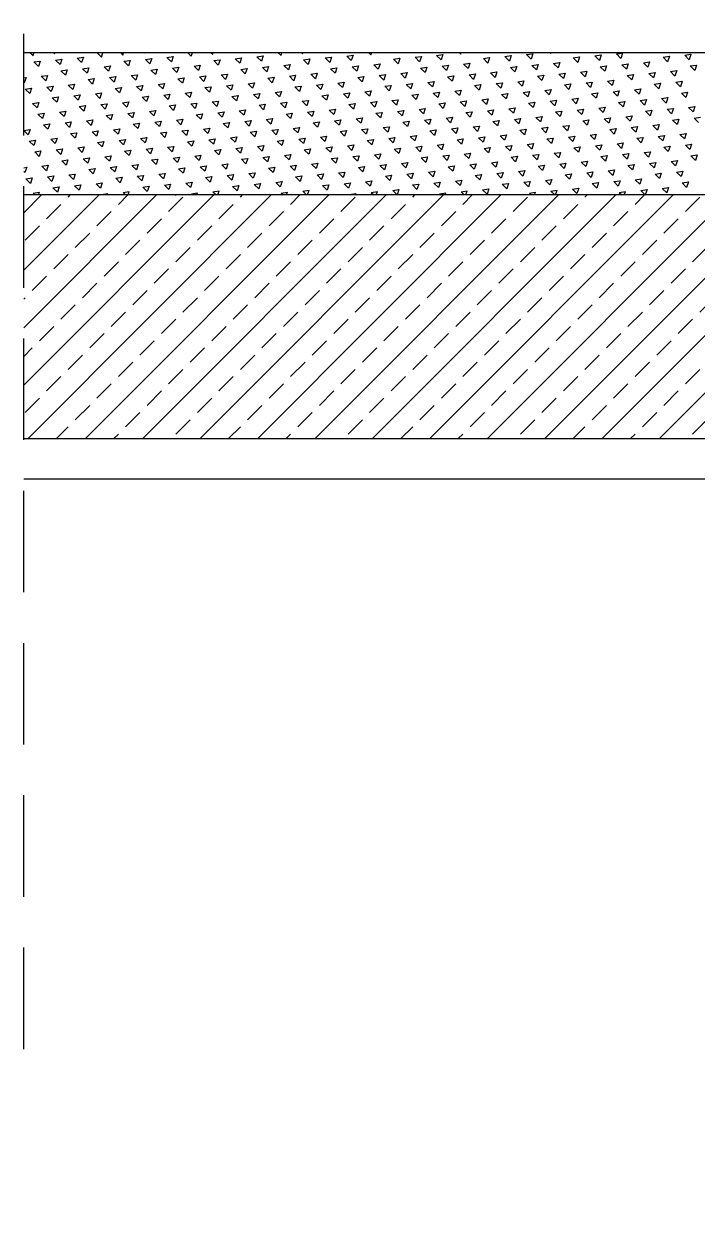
# Model space of a CAD drawing. Header units: metres. Extents: x -220 to 294, y -29 to 18.
# Drawn here: x 259.097 to 260.756, y 9.223 to 12.145 of the extents above; entities that cross this region are included whole.
import ezdxf

# ---------------------------------------------------------------- set-up
doc = ezdxf.new("R2010")
doc.units = ezdxf.units.M
doc.header["$MEASUREMENT"] = 0
doc.linetypes.add('DASHED2', pattern=[0.375, 0.25, -0.125])
doc.layers.add('Standart', color=7, linetype='Continuous')

msp = doc.modelspace()

# ---------------------------------------------------------------- hatches: boundary and pattern name
at = {"layer": 'Standart', "linetype": 'Continuous', "lineweight": -3}
h = msp.add_hatch(dxfattribs=at)
h.set_pattern_fill('ANSI33', color=59, scale=0.4, style=0)
h.set_pattern_definition([(45, (2.96814, -4.59858), (-0.07071068, 0.07071068), []), (45, (3.03885, -4.59858), (-0.07071068, 0.07071068), [0.05, -0.025])])
h.paths.add_polyline_path([(259.0966, 11.7233), (259.0966, 11.1233), (263.5449, 11.1233), (263.5449, 9.2233), (264.7949, 9.2233), (264.7949, 11.7233)])

# ---------------------------------------------------------------- linework, layer by layer
at = {"layer": 'Standart', "color": 38, "linetype": 'DASHED2', "lineweight": -3}
msp.add_lwpolyline([(259.0966, 9.6201), (259.0966, 12.6747)], dxfattribs=at)
at = {"layer": 'Standart', "color": 59, "linetype": 'Continuous', "lineweight": -3}
msp.add_lwpolyline([(263.7949, 12.0733), (259.0966, 12.0733)], dxfattribs=at)
at = {"layer": 'Standart', "color": 101, "linetype": 'Continuous', "lineweight": -3}
for points in [[(259.1124, 12.0733), (259.1196, 12.0663)], [(259.1196, 12.0663), (259.1219, 12.0733)], [(259.1704, 12.0733), (259.1726, 12.0711)], [(259.1726, 12.0711), (259.1734, 12.0733)], [(259.2775, 12.0733), (259.2878, 12.0631)], [(259.2878, 12.0631), (259.2911, 12.0733)], [(259.3355, 12.0733), (259.3409, 12.068)], [(259.3409, 12.068), (259.3426, 12.0733)], [(259.3935, 12.0733), (259.394, 12.0728)], [(259.394, 12.0728), (259.3942, 12.0733)], [(259.5005, 12.0733), (259.5092, 12.0648)], [(259.5092, 12.0648), (259.5119, 12.0733)], [(259.5585, 12.0733), (259.5623, 12.0697)], [(259.5623, 12.0697), (259.5634, 12.0733)], [(259.7236, 12.0733), (259.7305, 12.0665)], [(259.7305, 12.0665), (259.7327, 12.0733)], [(259.7816, 12.0733), (259.7836, 12.0713)], [(259.7836, 12.0713), (259.7843, 12.0733)], [(259.8921, 12.0655), (259.9076, 12.0679)], [(259.9076, 12.0679), (259.9033, 12.0545)], [(259.9467, 12.0733), (259.9519, 12.0682)], [(259.9519, 12.0682), (259.9536, 12.0733)], [(260.0046, 12.0733), (260.005, 12.073)], [(260.005, 12.073), (260.0051, 12.0733)], [(260.1135, 12.0672), (260.129, 12.0695)], [(260.1246, 12.0562), (260.1135, 12.0672)], [(260.129, 12.0695), (260.1246, 12.0562)], [(260.1697, 12.0733), (260.1732, 12.0699)], [(260.1732, 12.0699), (260.1743, 12.0733)], [(260.3348, 12.0689), (260.3503, 12.0712)], [(260.346, 12.0579), (260.3348, 12.0689)], [(260.3503, 12.0712), (260.346, 12.0579)], [(260.3928, 12.0733), (260.3946, 12.0715)], [(260.3946, 12.0715), (260.3952, 12.0733)], [(260.5031, 12.0657), (260.5186, 12.0681)], [(260.5186, 12.0681), (260.5143, 12.0547)], [(260.5562, 12.0706), (260.5717, 12.0729)], [(260.5674, 12.0596), (260.5562, 12.0706)], [(260.5717, 12.0729), (260.5674, 12.0596)], [(260.6158, 12.0733), (260.6159, 12.0732)], [(260.6159, 12.0732), (260.616, 12.0733)], [(260.7245, 12.0674), (260.7399, 12.0697)], [(260.7356, 12.0564), (260.7245, 12.0674)], [(260.7399, 12.0697), (260.7356, 12.0564)], [(259.1219, 12.0508), (259.1374, 12.0531)], [(259.133, 12.0398), (259.1219, 12.0508)], [(259.1374, 12.0531), (259.133, 12.0398)], [(259.175, 12.0557), (259.1905, 12.058)], [(259.1861, 12.0447), (259.175, 12.0557)], [(259.1905, 12.058), (259.1861, 12.0447)], [(259.2281, 12.0605), (259.2436, 12.0628)], [(259.2392, 12.0495), (259.2281, 12.0605)], [(259.2436, 12.0628), (259.2392, 12.0495)], [(259.2946, 12.0388), (259.3101, 12.0412)], [(259.3058, 12.0279), (259.2946, 12.0388)], [(259.3101, 12.0412), (259.3058, 12.0279)], [(259.3432, 12.0525), (259.3587, 12.0548)], [(259.3544, 12.0415), (259.3432, 12.0525)], [(259.3587, 12.0548), (259.3544, 12.0415)], [(259.3963, 12.0573), (259.4118, 12.0597)], [(259.4075, 12.0463), (259.3963, 12.0573)], [(259.4118, 12.0597), (259.4075, 12.0463)], [(259.4494, 12.0622), (259.4649, 12.0645)], [(259.4606, 12.0512), (259.4494, 12.0622)], [(259.4649, 12.0645), (259.4606, 12.0512)], [(259.4629, 12.0357), (259.4784, 12.038)], [(259.4784, 12.038), (259.4741, 12.0247)], [(259.516, 12.0405), (259.5315, 12.0429)], [(259.5272, 12.0295), (259.516, 12.0405)], [(259.5315, 12.0429), (259.5272, 12.0295)], [(259.5646, 12.0542), (259.5801, 12.0565)], [(259.5757, 12.0432), (259.5646, 12.0542)], [(259.5801, 12.0565), (259.5757, 12.0432)], [(259.6177, 12.059), (259.6331, 12.0613)], [(259.6288, 12.048), (259.6177, 12.059)], [(259.6331, 12.0613), (259.6288, 12.048)], [(259.6708, 12.0638), (259.6862, 12.0662)], [(259.6819, 12.0529), (259.6708, 12.0638)], [(259.6862, 12.0662), (259.6819, 12.0529)], [(259.6843, 12.0374), (259.6997, 12.0397)], [(259.6997, 12.0397), (259.6954, 12.0264)], [(259.7373, 12.0422), (259.7528, 12.0445)], [(259.7485, 12.0312), (259.7373, 12.0422)], [(259.7528, 12.0445), (259.7485, 12.0312)], [(259.7859, 12.0559), (259.8014, 12.0582)], [(259.7971, 12.0449), (259.7859, 12.0559)], [(259.8014, 12.0582), (259.7971, 12.0449)], [(259.839, 12.0607), (259.8545, 12.063)], [(259.8502, 12.0497), (259.839, 12.0607)], [(259.8545, 12.063), (259.8502, 12.0497)], [(259.9033, 12.0545), (259.8921, 12.0655)], [(259.9056, 12.0391), (259.9211, 12.0414)], [(259.9167, 12.0281), (259.9056, 12.0391)], [(259.9211, 12.0414), (259.9167, 12.0281)], [(259.9587, 12.0439), (259.9742, 12.0462)], [(259.9698, 12.0329), (259.9587, 12.0439)], [(259.9742, 12.0462), (259.9698, 12.0329)], [(260.0073, 12.0575), (260.0228, 12.0599)], [(260.0185, 12.0466), (260.0073, 12.0575)], [(260.0228, 12.0599), (260.0185, 12.0466)], [(260.0604, 12.0624), (260.0759, 12.0647)], [(260.0715, 12.0514), (260.0604, 12.0624)], [(260.0759, 12.0647), (260.0715, 12.0514)], [(260.0739, 12.0359), (260.0894, 12.0382)], [(260.0894, 12.0382), (260.085, 12.0249)], [(260.127, 12.0407), (260.1425, 12.0431)], [(260.1381, 12.0298), (260.127, 12.0407)], [(260.1425, 12.0431), (260.1381, 12.0298)], [(260.1801, 12.0456), (260.1955, 12.0479)], [(260.1912, 12.0346), (260.1801, 12.0456)], [(260.1955, 12.0479), (260.1912, 12.0346)], [(260.2286, 12.0592), (260.2441, 12.0616)], [(260.2398, 12.0482), (260.2286, 12.0592)], [(260.2441, 12.0616), (260.2398, 12.0482)], [(260.2817, 12.0641), (260.2972, 12.0664)], [(260.2929, 12.0531), (260.2817, 12.0641)], [(260.2972, 12.0664), (260.2929, 12.0531)], [(260.2952, 12.0376), (260.3107, 12.0399)], [(260.3064, 12.0266), (260.2952, 12.0376)], [(260.3107, 12.0399), (260.3064, 12.0266)], [(260.3483, 12.0424), (260.3638, 12.0448)], [(260.3595, 12.0314), (260.3483, 12.0424)], [(260.3638, 12.0448), (260.3595, 12.0314)], [(260.4014, 12.0473), (260.4169, 12.0496)], [(260.4126, 12.0363), (260.4014, 12.0473)], [(260.4169, 12.0496), (260.4126, 12.0363)], [(260.45, 12.0609), (260.4655, 12.0632)], [(260.4611, 12.0499), (260.45, 12.0609)], [(260.4655, 12.0632), (260.4611, 12.0499)], [(260.5143, 12.0547), (260.5031, 12.0657)], [(260.5166, 12.0393), (260.532, 12.0416)], [(260.5277, 12.0283), (260.5166, 12.0393)], [(260.532, 12.0416), (260.5277, 12.0283)], [(260.5697, 12.0441), (260.5851, 12.0464)], [(260.5808, 12.0331), (260.5697, 12.0441)], [(260.5851, 12.0464), (260.5808, 12.0331)], [(260.6228, 12.0489), (260.6382, 12.0513)], [(260.6339, 12.0379), (260.6228, 12.0489)], [(260.6382, 12.0513), (260.6339, 12.0379)], [(260.6714, 12.0626), (260.6868, 12.0649)], [(260.6825, 12.0516), (260.6714, 12.0626)], [(260.6868, 12.0649), (260.6825, 12.0516)], [(260.7379, 12.041), (260.7534, 12.0433)], [(260.7491, 12.03), (260.7379, 12.041)], [(260.7534, 12.0433), (260.7491, 12.03)], [(259.0966, 12.0122), (259.1023, 12.013)], [(259.1023, 12.013), (259.0979, 11.9997)], [(259.1399, 12.0155), (259.1553, 12.0179)], [(259.151, 12.0046), (259.1399, 12.0155)], [(259.1553, 12.0179), (259.151, 12.0046)], [(259.1884, 12.0292), (259.2039, 12.0315)], [(259.1996, 12.0182), (259.1884, 12.0292)], [(259.2039, 12.0315), (259.1996, 12.0182)], [(259.2415, 12.034), (259.257, 12.0363)], [(259.2527, 12.023), (259.2415, 12.034)], [(259.257, 12.0363), (259.2527, 12.023)], [(259.255, 12.0076), (259.2705, 12.0099)], [(259.2705, 12.0099), (259.2662, 11.9966)], [(259.3081, 12.0124), (259.3236, 12.0147)], [(259.3193, 12.0014), (259.3081, 12.0124)], [(259.3236, 12.0147), (259.3193, 12.0014)], [(259.3612, 12.0172), (259.3767, 12.0195)], [(259.3724, 12.0062), (259.3612, 12.0172)], [(259.3767, 12.0195), (259.3724, 12.0062)], [(259.4098, 12.0309), (259.4253, 12.0332)], [(259.421, 12.0199), (259.4098, 12.0309)], [(259.4253, 12.0332), (259.421, 12.0199)], [(259.4741, 12.0247), (259.4629, 12.0357)], [(259.4764, 12.0092), (259.4919, 12.0116)], [(259.4875, 11.9983), (259.4764, 12.0092)], [(259.4919, 12.0116), (259.4875, 11.9983)], [(259.5295, 12.0141), (259.545, 12.0164)], [(259.5406, 12.0031), (259.5295, 12.0141)], [(259.545, 12.0164), (259.5406, 12.0031)], [(259.5826, 12.0189), (259.5981, 12.0212)], [(259.5937, 12.0079), (259.5826, 12.0189)], [(259.5981, 12.0212), (259.5937, 12.0079)], [(259.6312, 12.0325), (259.6466, 12.0349)], [(259.6423, 12.0216), (259.6312, 12.0325)], [(259.6466, 12.0349), (259.6423, 12.0216)], [(259.6954, 12.0264), (259.6843, 12.0374)], [(259.6978, 12.0109), (259.7132, 12.0132)], [(259.7089, 11.9999), (259.6978, 12.0109)], [(259.7132, 12.0132), (259.7089, 11.9999)], [(259.7508, 12.0157), (259.7663, 12.0181)], [(259.762, 12.0048), (259.7508, 12.0157)], [(259.7663, 12.0181), (259.762, 12.0048)], [(259.8039, 12.0206), (259.8194, 12.0229)], [(259.8151, 12.0096), (259.8039, 12.0206)], [(259.8194, 12.0229), (259.8151, 12.0096)], [(259.8525, 12.0342), (259.868, 12.0366)], [(259.8637, 12.0232), (259.8525, 12.0342)], [(259.868, 12.0366), (259.8637, 12.0232)], [(259.9191, 12.0126), (259.9346, 12.0149)], [(259.9302, 12.0016), (259.9191, 12.0126)], [(259.9346, 12.0149), (259.9302, 12.0016)], [(259.9722, 12.0174), (259.9877, 12.0198)], [(259.9833, 12.0064), (259.9722, 12.0174)], [(259.9877, 12.0198), (259.9833, 12.0064)], [(260.0253, 12.0223), (260.0407, 12.0246)], [(260.0364, 12.0113), (260.0253, 12.0223)], [(260.0407, 12.0246), (260.0364, 12.0113)], [(260.085, 12.0249), (260.0739, 12.0359)], [(260.1404, 12.0143), (260.1559, 12.0166)], [(260.1516, 12.0033), (260.1404, 12.0143)], [(260.1559, 12.0166), (260.1516, 12.0033)], [(260.1935, 12.0191), (260.209, 12.0214)], [(260.2047, 12.0081), (260.1935, 12.0191)], [(260.209, 12.0214), (260.2047, 12.0081)], [(260.2466, 12.0239), (260.2621, 12.0263)], [(260.2578, 12.013), (260.2466, 12.0239)], [(260.2621, 12.0263), (260.2578, 12.013)], [(260.3618, 12.016), (260.3773, 12.0183)], [(260.373, 12.005), (260.3618, 12.016)], [(260.3773, 12.0183), (260.373, 12.005)], [(260.4149, 12.0208), (260.4304, 12.0231)], [(260.4261, 12.0098), (260.4149, 12.0208)], [(260.4304, 12.0231), (260.4261, 12.0098)], [(260.468, 12.0256), (260.4835, 12.028)], [(260.4791, 12.0146), (260.468, 12.0256)], [(260.4835, 12.028), (260.4791, 12.0146)], [(260.5832, 12.0176), (260.5986, 12.02)], [(260.5943, 12.0067), (260.5832, 12.0176)], [(260.5986, 12.02), (260.5943, 12.0067)], [(260.6362, 12.0225), (260.6517, 12.0248)], [(260.6474, 12.0115), (260.6362, 12.0225)], [(260.6517, 12.0248), (260.6474, 12.0115)], [(260.6893, 12.0273), (260.7048, 12.0296)], [(260.7005, 12.0163), (260.6893, 12.0273)], [(260.7048, 12.0296), (260.7005, 12.0163)], [(259.0966, 12.001), (259.0979, 11.9997)], [(259.1002, 11.9842), (259.1157, 11.9866)], [(259.1114, 11.9733), (259.1002, 11.9842)], [(259.1157, 11.9866), (259.1114, 11.9733)], [(259.1533, 11.9891), (259.1688, 11.9914)], [(259.1645, 11.9781), (259.1533, 11.9891)], [(259.1688, 11.9914), (259.1645, 11.9781)], [(259.2064, 11.9939), (259.2219, 11.9962)], [(259.2176, 11.9829), (259.2064, 11.9939)], [(259.2219, 11.9962), (259.2176, 11.9829)], [(259.2662, 11.9966), (259.255, 12.0076)], [(259.3216, 11.9859), (259.3371, 11.9883)], [(259.3328, 11.9749), (259.3216, 11.9859)], [(259.3371, 11.9883), (259.3328, 11.9749)], [(259.3747, 11.9908), (259.3902, 11.9931)], [(259.3859, 11.9798), (259.3747, 11.9908)], [(259.3902, 11.9931), (259.3859, 11.9798)], [(259.4278, 11.9956), (259.4433, 11.9979)], [(259.4389, 11.9846), (259.4278, 11.9956)], [(259.4433, 11.9979), (259.4389, 11.9846)], [(259.543, 11.9876), (259.5584, 11.9899)], [(259.5541, 11.9766), (259.543, 11.9876)], [(259.5584, 11.9899), (259.5541, 11.9766)], [(259.596, 11.9924), (259.6115, 11.9948)], [(259.6072, 11.9815), (259.596, 11.9924)], [(259.6115, 11.9948), (259.6072, 11.9815)], [(259.6491, 11.9973), (259.6646, 11.9996)], [(259.6603, 11.9863), (259.6491, 11.9973)], [(259.6646, 11.9996), (259.6603, 11.9863)], [(259.7643, 11.9893), (259.7798, 11.9916)], [(259.7755, 11.9783), (259.7643, 11.9893)], [(259.7798, 11.9916), (259.7755, 11.9783)], [(259.8174, 11.9941), (259.8329, 11.9964)], [(259.8286, 11.9831), (259.8174, 11.9941)], [(259.8329, 11.9964), (259.8286, 11.9831)], [(259.8705, 11.9989), (259.886, 12.0013)], [(259.8817, 11.988), (259.8705, 11.9989)], [(259.886, 12.0013), (259.8817, 11.988)], [(259.9371, 11.9773), (259.9525, 11.9796)], [(259.9525, 11.9796), (259.9482, 11.9663)], [(259.9857, 11.991), (260.0012, 11.9933)], [(259.9968, 11.98), (259.9857, 11.991)], [(260.0012, 11.9933), (259.9968, 11.98)], [(260.0388, 11.9958), (260.0542, 11.9981)], [(260.0499, 11.9848), (260.0388, 11.9958)], [(260.0542, 11.9981), (260.0499, 11.9848)], [(260.0919, 12.0006), (260.1073, 12.003)], [(260.103, 11.9896), (260.0919, 12.0006)], [(260.1073, 12.003), (260.103, 11.9896)], [(260.1584, 11.979), (260.1739, 11.9813)], [(260.1696, 11.968), (260.1584, 11.979)], [(260.1739, 11.9813), (260.1696, 11.968)], [(260.207, 11.9926), (260.2225, 11.995)], [(260.2182, 11.9817), (260.207, 11.9926)], [(260.2225, 11.995), (260.2182, 11.9817)], [(260.2601, 11.9975), (260.2756, 11.9998)], [(260.2713, 11.9865), (260.2601, 11.9975)], [(260.2756, 11.9998), (260.2713, 11.9865)], [(260.3132, 12.0023), (260.3287, 12.0046)], [(260.3243, 11.9913), (260.3132, 12.0023)], [(260.3287, 12.0046), (260.3243, 11.9913)], [(260.3798, 11.9807), (260.3953, 11.983)], [(260.3909, 11.9697), (260.3798, 11.9807)], [(260.3953, 11.983), (260.3909, 11.9697)], [(260.4284, 11.9943), (260.4438, 11.9967)], [(260.4395, 11.9833), (260.4284, 11.9943)], [(260.4438, 11.9967), (260.4395, 11.9833)], [(260.4815, 11.9992), (260.4969, 12.0015)], [(260.4926, 11.9882), (260.4815, 11.9992)], [(260.4969, 12.0015), (260.4926, 11.9882)], [(260.5345, 12.004), (260.55, 12.0063)], [(260.5457, 11.993), (260.5345, 12.004)], [(260.55, 12.0063), (260.5457, 11.993)], [(260.548, 11.9775), (260.5635, 11.9799)], [(260.5635, 11.9799), (260.5592, 11.9665)], [(260.6011, 11.9824), (260.6166, 11.9847)], [(260.6123, 11.9714), (260.6011, 11.9824)], [(260.6166, 11.9847), (260.6123, 11.9714)], [(260.6497, 11.996), (260.6652, 11.9983)], [(260.6609, 11.985), (260.6497, 11.996)], [(260.6652, 11.9983), (260.6609, 11.985)], [(260.7028, 12.0008), (260.7183, 12.0032)], [(260.714, 11.9899), (260.7028, 12.0008)], [(260.7183, 12.0032), (260.714, 11.9899)], [(259.1182, 11.949), (259.1337, 11.9513)], [(259.1337, 11.9513), (259.1294, 11.938)], [(259.1668, 11.9626), (259.1823, 11.9649)], [(259.178, 11.9516), (259.1668, 11.9626)], [(259.1823, 11.9649), (259.178, 11.9516)], [(259.2199, 11.9674), (259.2354, 11.9698)], [(259.2311, 11.9565), (259.2199, 11.9674)], [(259.2354, 11.9698), (259.2311, 11.9565)], [(259.273, 11.9723), (259.2885, 11.9746)], [(259.2841, 11.9613), (259.273, 11.9723)], [(259.2885, 11.9746), (259.2841, 11.9613)], [(259.3396, 11.9506), (259.3551, 11.953)], [(259.3507, 11.9397), (259.3396, 11.9506)], [(259.3551, 11.953), (259.3507, 11.9397)], [(259.3882, 11.9643), (259.4037, 11.9666)], [(259.3993, 11.9533), (259.3882, 11.9643)], [(259.4037, 11.9666), (259.3993, 11.9533)], [(259.4413, 11.9691), (259.4568, 11.9715)], [(259.4524, 11.9581), (259.4413, 11.9691)], [(259.4568, 11.9715), (259.4524, 11.9581)], [(259.4944, 11.974), (259.5099, 11.9763)], [(259.5055, 11.963), (259.4944, 11.974)], [(259.5099, 11.9763), (259.5055, 11.963)], [(259.5078, 11.9475), (259.5233, 11.9498)], [(259.5233, 11.9498), (259.519, 11.9365)], [(259.5609, 11.9523), (259.5764, 11.9547)], [(259.5721, 11.9413), (259.5609, 11.9523)], [(259.5764, 11.9547), (259.5721, 11.9413)], [(259.6095, 11.966), (259.625, 11.9683)], [(259.6207, 11.955), (259.6095, 11.966)], [(259.625, 11.9683), (259.6207, 11.955)], [(259.6626, 11.9708), (259.6781, 11.9731)], [(259.6738, 11.9598), (259.6626, 11.9708)], [(259.6781, 11.9731), (259.6738, 11.9598)], [(259.7157, 11.9756), (259.7312, 11.978)], [(259.7269, 11.9647), (259.7157, 11.9756)], [(259.7312, 11.978), (259.7269, 11.9647)], [(259.7292, 11.9492), (259.7447, 11.9515)], [(259.7447, 11.9515), (259.7404, 11.9382)], [(259.7823, 11.954), (259.7978, 11.9563)], [(259.7935, 11.943), (259.7823, 11.954)], [(259.7978, 11.9563), (259.7935, 11.943)], [(259.8309, 11.9677), (259.8464, 11.97)], [(259.842, 11.9567), (259.8309, 11.9677)], [(259.8464, 11.97), (259.842, 11.9567)], [(259.884, 11.9725), (259.8994, 11.9748)], [(259.8951, 11.9615), (259.884, 11.9725)], [(259.8994, 11.9748), (259.8951, 11.9615)], [(259.9482, 11.9663), (259.9371, 11.9773)], [(259.9506, 11.9509), (259.966, 11.9532)], [(259.9617, 11.9399), (259.9506, 11.9509)], [(259.966, 11.9532), (259.9617, 11.9399)], [(260.0036, 11.9557), (260.0191, 11.958)], [(260.0148, 11.9447), (260.0036, 11.9557)], [(260.0191, 11.958), (260.0148, 11.9447)], [(260.0522, 11.9693), (260.0677, 11.9717)], [(260.0634, 11.9584), (260.0522, 11.9693)], [(260.0677, 11.9717), (260.0634, 11.9584)], [(260.1053, 11.9742), (260.1208, 11.9765)], [(260.1165, 11.9632), (260.1053, 11.9742)], [(260.1208, 11.9765), (260.1165, 11.9632)], [(260.1188, 11.9477), (260.1343, 11.95)], [(260.1343, 11.95), (260.13, 11.9367)], [(260.1719, 11.9525), (260.1874, 11.9549)], [(260.183, 11.9416), (260.1719, 11.9525)], [(260.1874, 11.9549), (260.183, 11.9416)], [(260.225, 11.9574), (260.2405, 11.9597)], [(260.2361, 11.9464), (260.225, 11.9574)], [(260.2405, 11.9597), (260.2361, 11.9464)], [(260.2736, 11.971), (260.2891, 11.9733)], [(260.2848, 11.96), (260.2736, 11.971)], [(260.2891, 11.9733), (260.2848, 11.96)], [(260.3267, 11.9758), (260.3422, 11.9782)], [(260.3378, 11.9649), (260.3267, 11.9758)], [(260.3422, 11.9782), (260.3378, 11.9649)], [(260.3402, 11.9494), (260.3557, 11.9517)], [(260.3557, 11.9517), (260.3513, 11.9384)], [(260.3932, 11.9542), (260.4088, 11.9565)], [(260.4044, 11.9432), (260.3932, 11.9542)], [(260.4088, 11.9565), (260.4044, 11.9432)], [(260.4463, 11.959), (260.4618, 11.9614)], [(260.4575, 11.9481), (260.4463, 11.959)], [(260.4618, 11.9614), (260.4575, 11.9481)], [(260.4949, 11.9727), (260.5104, 11.975)], [(260.5061, 11.9617), (260.4949, 11.9727)], [(260.5104, 11.975), (260.5061, 11.9617)], [(260.5592, 11.9665), (260.548, 11.9775)], [(260.5615, 11.9511), (260.577, 11.9534)], [(260.5727, 11.9401), (260.5615, 11.9511)], [(260.577, 11.9534), (260.5727, 11.9401)], [(260.6146, 11.9559), (260.6301, 11.9582)], [(260.6258, 11.9449), (260.6146, 11.9559)], [(260.6301, 11.9582), (260.6258, 11.9449)], [(260.6677, 11.9607), (260.6832, 11.9631)], [(260.6789, 11.9497), (260.6677, 11.9607)], [(260.6832, 11.9631), (260.6789, 11.9497)], [(260.7163, 11.9744), (260.7318, 11.9767)], [(260.7274, 11.9634), (260.7163, 11.9744)], [(260.7318, 11.9767), (260.7274, 11.9634)], [(259.1294, 11.938), (259.1182, 11.949)], [(259.1317, 11.9225), (259.1472, 11.9248)], [(259.1429, 11.9115), (259.1317, 11.9225)], [(259.1472, 11.9248), (259.1429, 11.9115)], [(259.1848, 11.9273), (259.2003, 11.9297)], [(259.196, 11.9163), (259.1848, 11.9273)], [(259.2003, 11.9297), (259.196, 11.9163)], [(259.2334, 11.941), (259.2489, 11.9433)], [(259.2446, 11.93), (259.2334, 11.941)], [(259.2489, 11.9433), (259.2446, 11.93)], [(259.2865, 11.9458), (259.302, 11.9481)], [(259.2976, 11.9348), (259.2865, 11.9458)], [(259.302, 11.9481), (259.2976, 11.9348)], [(259.3, 11.9194), (259.3155, 11.9217)], [(259.3155, 11.9217), (259.3111, 11.9084)], [(259.3531, 11.9242), (259.3686, 11.9265)], [(259.3642, 11.9132), (259.3531, 11.9242)], [(259.3686, 11.9265), (259.3642, 11.9132)], [(259.4062, 11.929), (259.4216, 11.9313)], [(259.4173, 11.918), (259.4062, 11.929)], [(259.4216, 11.9313), (259.4173, 11.918)], [(259.4547, 11.9427), (259.4702, 11.945)], [(259.4659, 11.9317), (259.4547, 11.9427)], [(259.4702, 11.945), (259.4659, 11.9317)], [(259.519, 11.9365), (259.5078, 11.9475)], [(259.5213, 11.921), (259.5368, 11.9234)], [(259.5325, 11.91), (259.5213, 11.921)], [(259.5368, 11.9234), (259.5325, 11.91)], [(259.5744, 11.9259), (259.5899, 11.9282)], [(259.5856, 11.9149), (259.5744, 11.9259)], [(259.5899, 11.9282), (259.5856, 11.9149)], [(259.6275, 11.9307), (259.643, 11.933)], [(259.6387, 11.9197), (259.6275, 11.9307)], [(259.643, 11.933), (259.6387, 11.9197)], [(259.6761, 11.9443), (259.6916, 11.9467)], [(259.6873, 11.9334), (259.6761, 11.9443)], [(259.6916, 11.9467), (259.6873, 11.9334)], [(259.7404, 11.9382), (259.7292, 11.9492)], [(259.7427, 11.9227), (259.7581, 11.925)], [(259.7538, 11.9117), (259.7427, 11.9227)], [(259.7581, 11.925), (259.7538, 11.9117)], [(259.7958, 11.9275), (259.8112, 11.9299)], [(259.8069, 11.9166), (259.7958, 11.9275)], [(259.8112, 11.9299), (259.8069, 11.9166)], [(259.8489, 11.9324), (259.8643, 11.9347)], [(259.86, 11.9214), (259.8489, 11.9324)], [(259.8643, 11.9347), (259.86, 11.9214)], [(259.8975, 11.946), (259.9129, 11.9484)], [(259.9086, 11.935), (259.8975, 11.946)], [(259.9129, 11.9484), (259.9086, 11.935)], [(259.964, 11.9244), (259.9795, 11.9267)], [(259.9752, 11.9134), (259.964, 11.9244)], [(259.9795, 11.9267), (259.9752, 11.9134)], [(260.0171, 11.9292), (260.0326, 11.9316)], [(260.0283, 11.9182), (260.0171, 11.9292)], [(260.0326, 11.9316), (260.0283, 11.9182)], [(260.0702, 11.9341), (260.0857, 11.9364)], [(260.0814, 11.9231), (260.0702, 11.9341)], [(260.0857, 11.9364), (260.0814, 11.9231)], [(260.13, 11.9367), (260.1188, 11.9477)], [(260.1854, 11.9261), (260.2009, 11.9284)], [(260.1965, 11.9151), (260.1854, 11.9261)], [(260.2009, 11.9284), (260.1965, 11.9151)], [(260.2385, 11.9309), (260.254, 11.9332)], [(260.2496, 11.9199), (260.2385, 11.9309)], [(260.254, 11.9332), (260.2496, 11.9199)], [(260.2916, 11.9357), (260.307, 11.9381)], [(260.3027, 11.9248), (260.2916, 11.9357)], [(260.307, 11.9381), (260.3027, 11.9248)], [(260.3513, 11.9384), (260.3402, 11.9494)], [(260.4067, 11.9278), (260.4222, 11.9301)], [(260.4179, 11.9168), (260.4067, 11.9278)], [(260.4222, 11.9301), (260.4179, 11.9168)], [(260.4598, 11.9326), (260.4753, 11.9349)], [(260.471, 11.9216), (260.4598, 11.9326)], [(260.4753, 11.9349), (260.471, 11.9216)], [(260.5129, 11.9374), (260.5284, 11.9397)], [(260.5241, 11.9264), (260.5129, 11.9374)], [(260.5284, 11.9397), (260.5241, 11.9264)], [(260.6281, 11.9294), (260.6436, 11.9318)], [(260.6393, 11.9185), (260.6281, 11.9294)], [(260.6436, 11.9318), (260.6393, 11.9185)], [(260.6812, 11.9343), (260.6967, 11.9366)], [(260.6924, 11.9233), (260.6812, 11.9343)], [(260.6967, 11.9366), (260.6924, 11.9233)], [(260.7343, 11.9391), (260.7498, 11.9414)], [(260.7454, 11.9281), (260.7343, 11.9391)], [(260.7498, 11.9414), (260.7454, 11.9281)], [(259.1452, 11.896), (259.1607, 11.8984)], [(259.1563, 11.8851), (259.1452, 11.896)], [(259.1607, 11.8984), (259.1563, 11.8851)], [(259.1983, 11.9009), (259.2138, 11.9032)], [(259.2094, 11.8899), (259.1983, 11.9009)], [(259.2138, 11.9032), (259.2094, 11.8899)], [(259.2514, 11.9057), (259.2668, 11.908)], [(259.2625, 11.8947), (259.2514, 11.9057)], [(259.2668, 11.908), (259.2625, 11.8947)], [(259.3111, 11.9084), (259.3, 11.9194)], [(259.3665, 11.8977), (259.382, 11.9001)], [(259.3777, 11.8867), (259.3665, 11.8977)], [(259.382, 11.9001), (259.3777, 11.8867)], [(259.4196, 11.9026), (259.4351, 11.9049)], [(259.4308, 11.8916), (259.4196, 11.9026)], [(259.4351, 11.9049), (259.4308, 11.8916)], [(259.4727, 11.9074), (259.4882, 11.9097)], [(259.4839, 11.8964), (259.4727, 11.9074)], [(259.4882, 11.9097), (259.4839, 11.8964)], [(259.5879, 11.8994), (259.6034, 11.9017)], [(259.5991, 11.8884), (259.5879, 11.8994)], [(259.6034, 11.9017), (259.5991, 11.8884)], [(259.641, 11.9042), (259.6565, 11.9066)], [(259.6522, 11.8932), (259.641, 11.9042)], [(259.6565, 11.9066), (259.6522, 11.8932)], [(259.6941, 11.9091), (259.7096, 11.9114)], [(259.7052, 11.8981), (259.6941, 11.9091)], [(259.7096, 11.9114), (259.7052, 11.8981)], [(259.8093, 11.9011), (259.8247, 11.9034)], [(259.8204, 11.8901), (259.8093, 11.9011)], [(259.8247, 11.9034), (259.8204, 11.8901)], [(259.8623, 11.9059), (259.8778, 11.9082)], [(259.8735, 11.8949), (259.8623, 11.9059)], [(259.8778, 11.9082), (259.8735, 11.8949)], [(259.9154, 11.9107), (259.9309, 11.9131)], [(259.9266, 11.8998), (259.9154, 11.9107)], [(259.9309, 11.9131), (259.9266, 11.8998)], [(259.982, 11.8891), (259.9975, 11.8914)], [(259.9975, 11.8914), (259.9932, 11.8781)], [(260.0306, 11.9028), (260.0461, 11.9051)], [(260.0417, 11.8918), (260.0306, 11.9028)], [(260.0461, 11.9051), (260.0417, 11.8918)], [(260.0837, 11.9076), (260.0992, 11.9099)], [(260.0948, 11.8966), (260.0837, 11.9076)], [(260.0992, 11.9099), (260.0948, 11.8966)], [(260.1368, 11.9124), (260.1523, 11.9148)], [(260.1479, 11.9014), (260.1368, 11.9124)], [(260.1523, 11.9148), (260.1479, 11.9014)], [(260.2034, 11.8908), (260.2188, 11.8931)], [(260.2188, 11.8931), (260.2145, 11.8798)], [(260.252, 11.9044), (260.2675, 11.9068)], [(260.2631, 11.8935), (260.252, 11.9044)], [(260.2675, 11.9068), (260.2631, 11.8935)], [(260.3051, 11.9093), (260.3205, 11.9116)], [(260.3162, 11.8983), (260.3051, 11.9093)], [(260.3205, 11.9116), (260.3162, 11.8983)], [(260.3582, 11.9141), (260.3736, 11.9164)], [(260.3693, 11.9031), (260.3582, 11.9141)], [(260.3736, 11.9164), (260.3693, 11.9031)], [(260.4247, 11.8925), (260.4402, 11.8948)], [(260.4359, 11.8815), (260.4247, 11.8925)], [(260.4402, 11.8948), (260.4359, 11.8815)], [(260.4733, 11.9061), (260.4888, 11.9085)], [(260.4845, 11.8951), (260.4733, 11.9061)], [(260.4888, 11.9085), (260.4845, 11.8951)], [(260.5264, 11.911), (260.5419, 11.9133)], [(260.5376, 11.9), (260.5264, 11.911)], [(260.5419, 11.9133), (260.5376, 11.9)], [(260.5795, 11.9158), (260.595, 11.9181)], [(260.5906, 11.9048), (260.5795, 11.9158)], [(260.595, 11.9181), (260.5906, 11.9048)], [(260.593, 11.8893), (260.6085, 11.8917)], [(260.6085, 11.8917), (260.6041, 11.8783)], [(260.6461, 11.8942), (260.6616, 11.8965)], [(260.6572, 11.8832), (260.6461, 11.8942)], [(260.6616, 11.8965), (260.6572, 11.8832)], [(260.6947, 11.9078), (260.7101, 11.9101)], [(260.7058, 11.8968), (260.6947, 11.9078)], [(260.7101, 11.9101), (260.7058, 11.8968)], [(260.7478, 11.9126), (260.7632, 11.915)], [(260.7589, 11.9016), (260.7478, 11.9126)], [(259.0966, 11.8824), (259.1121, 11.8847)], [(259.0966, 11.8824), (259.1078, 11.8714)], [(259.1121, 11.8847), (259.1078, 11.8714)], [(259.1632, 11.8608), (259.1786, 11.8631)], [(259.1786, 11.8631), (259.1743, 11.8498)], [(259.2118, 11.8744), (259.2273, 11.8767)], [(259.2229, 11.8634), (259.2118, 11.8744)], [(259.2273, 11.8767), (259.2229, 11.8634)], [(259.2649, 11.8792), (259.2803, 11.8816)], [(259.276, 11.8683), (259.2649, 11.8792)], [(259.2803, 11.8816), (259.276, 11.8683)], [(259.318, 11.8841), (259.3334, 11.8864)], [(259.3291, 11.8731), (259.318, 11.8841)], [(259.3334, 11.8864), (259.3291, 11.8731)], [(259.3845, 11.8624), (259.4, 11.8648)], [(259.3957, 11.8515), (259.3845, 11.8624)], [(259.4, 11.8648), (259.3957, 11.8515)], [(259.4331, 11.8761), (259.4486, 11.8784)], [(259.4443, 11.8651), (259.4331, 11.8761)], [(259.4486, 11.8784), (259.4443, 11.8651)], [(259.4862, 11.8809), (259.5017, 11.8833)], [(259.4974, 11.8699), (259.4862, 11.8809)], [(259.5017, 11.8833), (259.4974, 11.8699)], [(259.5393, 11.8857), (259.5548, 11.8881)], [(259.5504, 11.8748), (259.5393, 11.8857)], [(259.5548, 11.8881), (259.5504, 11.8748)], [(259.6059, 11.8641), (259.6214, 11.8665)], [(259.617, 11.8531), (259.6059, 11.8641)], [(259.6214, 11.8665), (259.617, 11.8531)], [(259.6545, 11.8778), (259.67, 11.8801)], [(259.6656, 11.8668), (259.6545, 11.8778)], [(259.67, 11.8801), (259.6656, 11.8668)], [(259.7076, 11.8826), (259.7231, 11.8849)], [(259.7187, 11.8716), (259.7076, 11.8826)], [(259.7231, 11.8849), (259.7187, 11.8716)], [(259.7606, 11.8874), (259.7762, 11.8898)], [(259.7718, 11.8764), (259.7606, 11.8874)], [(259.7762, 11.8898), (259.7718, 11.8764)], [(259.7741, 11.861), (259.7896, 11.8633)], [(259.7896, 11.8633), (259.7853, 11.85)], [(259.8272, 11.8658), (259.8427, 11.8681)], [(259.8384, 11.8548), (259.8272, 11.8658)], [(259.8427, 11.8681), (259.8384, 11.8548)], [(259.8758, 11.8795), (259.8913, 11.8818)], [(259.887, 11.8685), (259.8758, 11.8795)], [(259.8913, 11.8818), (259.887, 11.8685)], [(259.9289, 11.8843), (259.9444, 11.8866)], [(259.9401, 11.8733), (259.9289, 11.8843)], [(259.9444, 11.8866), (259.9401, 11.8733)], [(259.9932, 11.8781), (259.982, 11.8891)], [(259.9955, 11.8626), (260.011, 11.865)], [(260.0067, 11.8517), (259.9955, 11.8626)], [(260.011, 11.865), (260.0067, 11.8517)], [(260.0486, 11.8675), (260.0641, 11.8698)], [(260.0598, 11.8565), (260.0486, 11.8675)], [(260.0641, 11.8698), (260.0598, 11.8565)], [(260.0972, 11.8811), (260.1127, 11.8835)], [(260.1083, 11.8701), (260.0972, 11.8811)], [(260.1127, 11.8835), (260.1083, 11.8701)], [(260.1503, 11.886), (260.1657, 11.8883)], [(260.1614, 11.875), (260.1503, 11.886)], [(260.1657, 11.8883), (260.1614, 11.875)], [(260.2145, 11.8798), (260.2034, 11.8908)], [(260.2169, 11.8643), (260.2323, 11.8667)], [(260.228, 11.8533), (260.2169, 11.8643)], [(260.2323, 11.8667), (260.228, 11.8533)], [(260.2699, 11.8692), (260.2854, 11.8715)], [(260.2811, 11.8582), (260.2699, 11.8692)], [(260.2854, 11.8715), (260.2811, 11.8582)], [(260.3185, 11.8828), (260.334, 11.8851)], [(260.3297, 11.8718), (260.3185, 11.8828)], [(260.334, 11.8851), (260.3297, 11.8718)], [(260.3716, 11.8876), (260.3871, 11.89)], [(260.3828, 11.8767), (260.3716, 11.8876)], [(260.3871, 11.89), (260.3828, 11.8767)], [(260.3851, 11.8612), (260.4006, 11.8635)], [(260.4006, 11.8635), (260.3963, 11.8502)], [(260.4382, 11.866), (260.4537, 11.8683)], [(260.4493, 11.855), (260.4382, 11.866)], [(260.4537, 11.8683), (260.4493, 11.855)], [(260.4913, 11.8708), (260.5068, 11.8732)], [(260.5024, 11.8599), (260.4913, 11.8708)], [(260.5068, 11.8732), (260.5024, 11.8599)], [(260.5399, 11.8845), (260.5554, 11.8868)], [(260.5511, 11.8735), (260.5399, 11.8845)], [(260.5554, 11.8868), (260.5511, 11.8735)], [(260.6041, 11.8783), (260.593, 11.8893)], [(260.6065, 11.8629), (260.6219, 11.8652)], [(260.6176, 11.8519), (260.6065, 11.8629)], [(260.6219, 11.8652), (260.6176, 11.8519)], [(260.6595, 11.8677), (260.675, 11.87)], [(260.6707, 11.8567), (260.6595, 11.8677)], [(260.675, 11.87), (260.6707, 11.8567)], [(260.7126, 11.8725), (260.7281, 11.8749)], [(260.7238, 11.8615), (260.7126, 11.8725)], [(260.7281, 11.8749), (260.7238, 11.8615)], [(259.1101, 11.8559), (259.1255, 11.8583)], [(259.1212, 11.8449), (259.1101, 11.8559)], [(259.1255, 11.8583), (259.1212, 11.8449)], [(259.1743, 11.8498), (259.1632, 11.8608)], [(259.1767, 11.8343), (259.1921, 11.8366)], [(259.1878, 11.8233), (259.1767, 11.8343)], [(259.1921, 11.8366), (259.1878, 11.8233)], [(259.2297, 11.8391), (259.2452, 11.8415)], [(259.2409, 11.8281), (259.2297, 11.8391)], [(259.2452, 11.8415), (259.2409, 11.8281)], [(259.2783, 11.8528), (259.2938, 11.8551)], [(259.2895, 11.8418), (259.2783, 11.8528)], [(259.2938, 11.8551), (259.2895, 11.8418)], [(259.3314, 11.8576), (259.3469, 11.8599)], [(259.3426, 11.8466), (259.3314, 11.8576)], [(259.3469, 11.8599), (259.3426, 11.8466)], [(259.3449, 11.8311), (259.3604, 11.8335)], [(259.3604, 11.8335), (259.3561, 11.8202)], [(259.398, 11.836), (259.4135, 11.8383)], [(259.4091, 11.825), (259.398, 11.836)], [(259.4135, 11.8383), (259.4091, 11.825)], [(259.4511, 11.8408), (259.4666, 11.8431)], [(259.4622, 11.8298), (259.4511, 11.8408)], [(259.4666, 11.8431), (259.4622, 11.8298)], [(259.4997, 11.8545), (259.5152, 11.8568)], [(259.5109, 11.8435), (259.4997, 11.8545)], [(259.5152, 11.8568), (259.5109, 11.8435)], [(259.5528, 11.8593), (259.5683, 11.8616)], [(259.5639, 11.8483), (259.5528, 11.8593)], [(259.5683, 11.8616), (259.5639, 11.8483)], [(259.5663, 11.8328), (259.5818, 11.8352)], [(259.5818, 11.8352), (259.5774, 11.8218)], [(259.6194, 11.8377), (259.6349, 11.84)], [(259.6305, 11.8267), (259.6194, 11.8377)], [(259.6349, 11.84), (259.6305, 11.8267)], [(259.6725, 11.8425), (259.6879, 11.8448)], [(259.6836, 11.8315), (259.6725, 11.8425)], [(259.6879, 11.8448), (259.6836, 11.8315)], [(259.721, 11.8561), (259.7365, 11.8585)], [(259.7322, 11.8452), (259.721, 11.8561)], [(259.7365, 11.8585), (259.7322, 11.8452)], [(259.7853, 11.85), (259.7741, 11.861)], [(259.7876, 11.8345), (259.8031, 11.8368)], [(259.7988, 11.8235), (259.7876, 11.8345)], [(259.8031, 11.8368), (259.7988, 11.8235)], [(259.8407, 11.8393), (259.8562, 11.8417)], [(259.8519, 11.8284), (259.8407, 11.8393)], [(259.8562, 11.8417), (259.8519, 11.8284)], [(259.8938, 11.8442), (259.9093, 11.8465)], [(259.905, 11.8332), (259.8938, 11.8442)], [(259.9093, 11.8465), (259.905, 11.8332)], [(259.9424, 11.8578), (259.9579, 11.8602)], [(259.9536, 11.8468), (259.9424, 11.8578)], [(259.9579, 11.8602), (259.9536, 11.8468)], [(260.009, 11.8362), (260.0244, 11.8385)], [(260.0201, 11.8252), (260.009, 11.8362)], [(260.0244, 11.8385), (260.0201, 11.8252)], [(260.0621, 11.841), (260.0775, 11.8433)], [(260.0732, 11.83), (260.0621, 11.841)], [(260.0775, 11.8433), (260.0732, 11.83)], [(260.1152, 11.8458), (260.1306, 11.8482)], [(260.1263, 11.8349), (260.1152, 11.8458)], [(260.1306, 11.8482), (260.1263, 11.8349)], [(260.1638, 11.8595), (260.1792, 11.8618)], [(260.1749, 11.8485), (260.1638, 11.8595)], [(260.1792, 11.8618), (260.1749, 11.8485)], [(260.2303, 11.8379), (260.2458, 11.8402)], [(260.2415, 11.8269), (260.2303, 11.8379)], [(260.2458, 11.8402), (260.2415, 11.8269)], [(260.2834, 11.8427), (260.2989, 11.845)], [(260.2946, 11.8317), (260.2834, 11.8427)], [(260.2989, 11.845), (260.2946, 11.8317)], [(260.3365, 11.8475), (260.352, 11.8499)], [(260.3477, 11.8365), (260.3365, 11.8475)], [(260.352, 11.8499), (260.3477, 11.8365)], [(260.3963, 11.8502), (260.3851, 11.8612)], [(260.4517, 11.8395), (260.4672, 11.8419)], [(260.4628, 11.8286), (260.4517, 11.8395)], [(260.4672, 11.8419), (260.4628, 11.8286)], [(260.5048, 11.8444), (260.5203, 11.8467)], [(260.5159, 11.8334), (260.5048, 11.8444)], [(260.5203, 11.8467), (260.5159, 11.8334)], [(260.5579, 11.8492), (260.5733, 11.8515)], [(260.569, 11.8382), (260.5579, 11.8492)], [(260.5733, 11.8515), (260.569, 11.8382)], [(260.673, 11.8412), (260.6885, 11.8436)], [(260.6842, 11.8302), (260.673, 11.8412)], [(260.6885, 11.8436), (260.6842, 11.8302)], [(260.7261, 11.8461), (260.7416, 11.8484)], [(260.7373, 11.8351), (260.7261, 11.8461)], [(260.7416, 11.8484), (260.7373, 11.8351)], [(259.1236, 11.8295), (259.139, 11.8318)], [(259.1347, 11.8185), (259.1236, 11.8295)], [(259.139, 11.8318), (259.1347, 11.8185)], [(259.1902, 11.8078), (259.2056, 11.8102)], [(259.2013, 11.7969), (259.1902, 11.8078)], [(259.2056, 11.8102), (259.2013, 11.7969)], [(259.2432, 11.8127), (259.2587, 11.815)], [(259.2544, 11.8017), (259.2432, 11.8127)], [(259.2587, 11.815), (259.2544, 11.8017)], [(259.2963, 11.8175), (259.3118, 11.8198)], [(259.3075, 11.8065), (259.2963, 11.8175)], [(259.3118, 11.8198), (259.3075, 11.8065)], [(259.3561, 11.8202), (259.3449, 11.8311)], [(259.4115, 11.8095), (259.427, 11.8118)], [(259.4226, 11.7985), (259.4115, 11.8095)], [(259.427, 11.8118), (259.4226, 11.7985)], [(259.4646, 11.8143), (259.4801, 11.8167)], [(259.4757, 11.8034), (259.4646, 11.8143)], [(259.4801, 11.8167), (259.4757, 11.8034)], [(259.5177, 11.8192), (259.5331, 11.8215)], [(259.5288, 11.8082), (259.5177, 11.8192)], [(259.5331, 11.8215), (259.5288, 11.8082)], [(259.5774, 11.8218), (259.5663, 11.8328)], [(259.6328, 11.8112), (259.6483, 11.8135)], [(259.644, 11.8002), (259.6328, 11.8112)], [(259.6483, 11.8135), (259.644, 11.8002)], [(259.6859, 11.816), (259.7014, 11.8184)], [(259.6971, 11.805), (259.6859, 11.816)], [(259.7014, 11.8184), (259.6971, 11.805)], [(259.739, 11.8209), (259.7545, 11.8232)], [(259.7502, 11.8099), (259.739, 11.8209)], [(259.7545, 11.8232), (259.7502, 11.8099)], [(259.8542, 11.8129), (259.8697, 11.8152)], [(259.8654, 11.8019), (259.8542, 11.8129)], [(259.8697, 11.8152), (259.8654, 11.8019)], [(259.9073, 11.8177), (259.9228, 11.82)], [(259.9185, 11.8067), (259.9073, 11.8177)], [(259.9228, 11.82), (259.9185, 11.8067)], [(259.9604, 11.8225), (259.9759, 11.8249)], [(259.9715, 11.8116), (259.9604, 11.8225)], [(259.9759, 11.8249), (259.9715, 11.8116)], [(260.0756, 11.8146), (260.091, 11.8169)], [(260.0867, 11.8036), (260.0756, 11.8146)], [(260.091, 11.8169), (260.0867, 11.8036)], [(260.1286, 11.8194), (260.1441, 11.8217)], [(260.1398, 11.8084), (260.1286, 11.8194)], [(260.1441, 11.8217), (260.1398, 11.8084)], [(260.1817, 11.8242), (260.1972, 11.8265)], [(260.1929, 11.8132), (260.1817, 11.8242)], [(260.1972, 11.8265), (260.1929, 11.8132)], [(260.2483, 11.8026), (260.2638, 11.8049)], [(260.2638, 11.8049), (260.2595, 11.7916)], [(260.2969, 11.8162), (260.3124, 11.8186)], [(260.308, 11.8053), (260.2969, 11.8162)], [(260.3124, 11.8186), (260.308, 11.8053)], [(260.35, 11.8211), (260.3655, 11.8234)], [(260.3611, 11.8101), (260.35, 11.8211)], [(260.3655, 11.8234), (260.3611, 11.8101)], [(260.4031, 11.8259), (260.4186, 11.8282)], [(260.4142, 11.8149), (260.4031, 11.8259)], [(260.4186, 11.8282), (260.4142, 11.8149)], [(260.4697, 11.8043), (260.4851, 11.8066)], [(260.4808, 11.7933), (260.4697, 11.8043)], [(260.4851, 11.8066), (260.4808, 11.7933)], [(260.5182, 11.8179), (260.5338, 11.8202)], [(260.5294, 11.8069), (260.5182, 11.8179)], [(260.5338, 11.8202), (260.5294, 11.8069)], [(260.5713, 11.8227), (260.5868, 11.8251)], [(260.5825, 11.8118), (260.5713, 11.8227)], [(260.5868, 11.8251), (260.5825, 11.8118)], [(260.6244, 11.8276), (260.6399, 11.8299)], [(260.6356, 11.8166), (260.6244, 11.8276)], [(260.6399, 11.8299), (260.6356, 11.8166)], [(260.691, 11.8059), (260.7065, 11.8083)], [(260.7022, 11.795), (260.691, 11.8059)], [(260.7065, 11.8083), (260.7022, 11.795)], [(260.7396, 11.8196), (260.7551, 11.8219)], [(260.7508, 11.8086), (260.7396, 11.8196)], [(260.7551, 11.8219), (260.7508, 11.8086)], [(259.0966, 11.7906), (259.1039, 11.7917)], [(259.0966, 11.7813), (259.0996, 11.7784)], [(259.1039, 11.7917), (259.0996, 11.7784)], [(259.1415, 11.7942), (259.157, 11.7965)], [(259.1527, 11.7832), (259.1415, 11.7942)], [(259.157, 11.7965), (259.1527, 11.7832)], [(259.2081, 11.7726), (259.2236, 11.7749)], [(259.2236, 11.7749), (259.2193, 11.7616)], [(259.2567, 11.7862), (259.2722, 11.7885)], [(259.2679, 11.7752), (259.2567, 11.7862)], [(259.2722, 11.7885), (259.2679, 11.7752)], [(259.3098, 11.791), (259.3253, 11.7934)], [(259.321, 11.78), (259.3098, 11.791)], [(259.3253, 11.7934), (259.321, 11.78)], [(259.3629, 11.7959), (259.3784, 11.7982)], [(259.3741, 11.7849), (259.3629, 11.7959)], [(259.3784, 11.7982), (259.3741, 11.7849)], [(259.4295, 11.7742), (259.4449, 11.7766)], [(259.4449, 11.7766), (259.4406, 11.7632)], [(259.4781, 11.7879), (259.4936, 11.7902)], [(259.4892, 11.7769), (259.4781, 11.7879)], [(259.4936, 11.7902), (259.4892, 11.7769)], [(259.5312, 11.7927), (259.5466, 11.795)], [(259.5423, 11.7817), (259.5312, 11.7927)], [(259.5466, 11.795), (259.5423, 11.7817)], [(259.5843, 11.7975), (259.5997, 11.7999)], [(259.5954, 11.7866), (259.5843, 11.7975)], [(259.5997, 11.7999), (259.5954, 11.7866)], [(259.6508, 11.7759), (259.6663, 11.7782)], [(259.662, 11.7649), (259.6508, 11.7759)], [(259.6663, 11.7782), (259.662, 11.7649)], [(259.6994, 11.7896), (259.7149, 11.7919)], [(259.7106, 11.7786), (259.6994, 11.7896)], [(259.7149, 11.7919), (259.7106, 11.7786)], [(259.7525, 11.7944), (259.768, 11.7967)], [(259.7637, 11.7834), (259.7525, 11.7944)], [(259.768, 11.7967), (259.7637, 11.7834)], [(259.8056, 11.7992), (259.8211, 11.8016)], [(259.8167, 11.7882), (259.8056, 11.7992)], [(259.8211, 11.8016), (259.8167, 11.7882)], [(259.8191, 11.7728), (259.8346, 11.7751)], [(259.8346, 11.7751), (259.8302, 11.7618)], [(259.8722, 11.7776), (259.8877, 11.7799)], [(259.8833, 11.7666), (259.8722, 11.7776)], [(259.8877, 11.7799), (259.8833, 11.7666)], [(259.9208, 11.7912), (259.9362, 11.7936)], [(259.9319, 11.7803), (259.9208, 11.7912)], [(259.9362, 11.7936), (259.9319, 11.7803)], [(259.9739, 11.7961), (259.9893, 11.7984)], [(259.985, 11.7851), (259.9739, 11.7961)], [(259.9893, 11.7984), (259.985, 11.7851)], [(260.0269, 11.8009), (260.0424, 11.8032)], [(260.0381, 11.7899), (260.0269, 11.8009)], [(260.0424, 11.8032), (260.0381, 11.7899)], [(260.0404, 11.7744), (260.0559, 11.7768)], [(260.0516, 11.7635), (260.0404, 11.7744)], [(260.0559, 11.7768), (260.0516, 11.7635)], [(260.0935, 11.7793), (260.109, 11.7816)], [(260.1047, 11.7683), (260.0935, 11.7793)], [(260.109, 11.7816), (260.1047, 11.7683)], [(260.1421, 11.7929), (260.1576, 11.7953)], [(260.1533, 11.7819), (260.1421, 11.7929)], [(260.1576, 11.7953), (260.1533, 11.7819)], [(260.1952, 11.7978), (260.2107, 11.8001)], [(260.2064, 11.7868), (260.1952, 11.7978)], [(260.2107, 11.8001), (260.2064, 11.7868)], [(260.2595, 11.7916), (260.2483, 11.8026)], [(260.2618, 11.7761), (260.2773, 11.7785)], [(260.2729, 11.7651), (260.2618, 11.7761)], [(260.2773, 11.7785), (260.2729, 11.7651)], [(260.3149, 11.781), (260.3304, 11.7833)], [(260.326, 11.77), (260.3149, 11.781)], [(260.3304, 11.7833), (260.326, 11.77)], [(260.3635, 11.7946), (260.379, 11.7969)], [(260.3746, 11.7836), (260.3635, 11.7946)], [(260.379, 11.7969), (260.3746, 11.7836)], [(260.4166, 11.7994), (260.432, 11.8018)], [(260.4277, 11.7885), (260.4166, 11.7994)], [(260.432, 11.8018), (260.4277, 11.7885)], [(260.4301, 11.773), (260.4455, 11.7753)], [(260.4455, 11.7753), (260.4412, 11.762)], [(260.4832, 11.7778), (260.4986, 11.7801)], [(260.4943, 11.7668), (260.4832, 11.7778)], [(260.4986, 11.7801), (260.4943, 11.7668)], [(260.5362, 11.7826), (260.5517, 11.785)], [(260.5474, 11.7717), (260.5362, 11.7826)], [(260.5517, 11.785), (260.5474, 11.7717)], [(260.5848, 11.7963), (260.6003, 11.7986)], [(260.596, 11.7853), (260.5848, 11.7963)], [(260.6003, 11.7986), (260.596, 11.7853)], [(260.6379, 11.8011), (260.6534, 11.8034)], [(260.6491, 11.7901), (260.6379, 11.8011)], [(260.6534, 11.8034), (260.6491, 11.7901)], [(260.6514, 11.7747), (260.6669, 11.777)], [(260.6626, 11.7637), (260.6514, 11.7747)], [(260.6669, 11.777), (260.6626, 11.7637)], [(260.7045, 11.7795), (260.72, 11.7818)], [(260.7156, 11.7685), (260.7045, 11.7795)], [(260.72, 11.7818), (260.7156, 11.7685)], [(259.1019, 11.7629), (259.1174, 11.7652)], [(259.1131, 11.7519), (259.1019, 11.7629)], [(259.1174, 11.7652), (259.1131, 11.7519)], [(259.155, 11.7677), (259.1705, 11.7701)], [(259.1662, 11.7567), (259.155, 11.7677)], [(259.1705, 11.7701), (259.1662, 11.7567)], [(259.2193, 11.7616), (259.2081, 11.7726)], [(259.2216, 11.7461), (259.2371, 11.7484)], [(259.2328, 11.7351), (259.2216, 11.7461)], [(259.2371, 11.7484), (259.2328, 11.7351)], [(259.2747, 11.7509), (259.2902, 11.7533)], [(259.2859, 11.7399), (259.2747, 11.7509)], [(259.2902, 11.7533), (259.2859, 11.7399)], [(259.3233, 11.7646), (259.3388, 11.7669)], [(259.3344, 11.7536), (259.3233, 11.7646)], [(259.3388, 11.7669), (259.3344, 11.7536)], [(259.3764, 11.7694), (259.3918, 11.7717)], [(259.3875, 11.7584), (259.3764, 11.7694)], [(259.3918, 11.7717), (259.3875, 11.7584)], [(259.3899, 11.7429), (259.4053, 11.7453)], [(259.4053, 11.7453), (259.401, 11.732)], [(259.4406, 11.7632), (259.4295, 11.7742)], [(259.443, 11.7478), (259.4584, 11.7501)], [(259.4541, 11.7368), (259.443, 11.7478)], [(259.4584, 11.7501), (259.4541, 11.7368)], [(259.496, 11.7526), (259.5115, 11.7549)], [(259.5072, 11.7416), (259.496, 11.7526)], [(259.5115, 11.7549), (259.5072, 11.7416)], [(259.5446, 11.7663), (259.5601, 11.7686)], [(259.5558, 11.7553), (259.5446, 11.7663)], [(259.5601, 11.7686), (259.5558, 11.7553)], [(259.5977, 11.7711), (259.6132, 11.7734)], [(259.6089, 11.7601), (259.5977, 11.7711)], [(259.6132, 11.7734), (259.6089, 11.7601)], [(259.6112, 11.7446), (259.6267, 11.747)], [(259.6267, 11.747), (259.6224, 11.7336)], [(259.6643, 11.7495), (259.6798, 11.7518)], [(259.6754, 11.7385), (259.6643, 11.7495)], [(259.6798, 11.7518), (259.6754, 11.7385)], [(259.7174, 11.7543), (259.7329, 11.7566)], [(259.7285, 11.7433), (259.7174, 11.7543)], [(259.7329, 11.7566), (259.7285, 11.7433)], [(259.766, 11.7679), (259.7815, 11.7703)], [(259.7772, 11.7569), (259.766, 11.7679)], [(259.7815, 11.7703), (259.7772, 11.7569)], [(259.8302, 11.7618), (259.8191, 11.7728)], [(259.8326, 11.7463), (259.8481, 11.7486)], [(259.8437, 11.7353), (259.8326, 11.7463)], [(259.8481, 11.7486), (259.8437, 11.7353)], [(259.8856, 11.7511), (259.9012, 11.7535)], [(259.8968, 11.7401), (259.8856, 11.7511)], [(259.9012, 11.7535), (259.8968, 11.7401)], [(259.9387, 11.756), (259.9542, 11.7583)], [(259.9499, 11.745), (259.9387, 11.756)], [(259.9542, 11.7583), (259.9499, 11.745)], [(259.9873, 11.7696), (260.0028, 11.7719)], [(259.9985, 11.7586), (259.9873, 11.7696)], [(260.0028, 11.7719), (259.9985, 11.7586)], [(260.0539, 11.748), (260.0694, 11.7503)], [(260.0651, 11.737), (260.0539, 11.748)], [(260.0694, 11.7503), (260.0651, 11.737)], [(260.107, 11.7528), (260.1225, 11.7551)], [(260.1182, 11.7418), (260.107, 11.7528)], [(260.1225, 11.7551), (260.1182, 11.7418)], [(260.1601, 11.7576), (260.1756, 11.76)], [(260.1713, 11.7467), (260.1601, 11.7576)], [(260.1756, 11.76), (260.1713, 11.7467)], [(260.2087, 11.7713), (260.2242, 11.7736)], [(260.2198, 11.7603), (260.2087, 11.7713)], [(260.2242, 11.7736), (260.2198, 11.7603)], [(260.2753, 11.7497), (260.2907, 11.752)], [(260.2864, 11.7387), (260.2753, 11.7497)], [(260.2907, 11.752), (260.2864, 11.7387)], [(260.3284, 11.7545), (260.3438, 11.7568)], [(260.3395, 11.7435), (260.3284, 11.7545)], [(260.3438, 11.7568), (260.3395, 11.7435)], [(260.3815, 11.7593), (260.3969, 11.7617)], [(260.3926, 11.7483), (260.3815, 11.7593)], [(260.3969, 11.7617), (260.3926, 11.7483)], [(260.4412, 11.762), (260.4301, 11.773)], [(260.4966, 11.7513), (260.5121, 11.7537)], [(260.5078, 11.7404), (260.4966, 11.7513)], [(260.5121, 11.7537), (260.5078, 11.7404)], [(260.5497, 11.7562), (260.5652, 11.7585)], [(260.5609, 11.7452), (260.5497, 11.7562)], [(260.5652, 11.7585), (260.5609, 11.7452)], [(260.6028, 11.761), (260.6183, 11.7633)], [(260.614, 11.75), (260.6028, 11.761)], [(260.6183, 11.7633), (260.614, 11.75)], [(260.718, 11.753), (260.7335, 11.7554)], [(260.7291, 11.742), (260.718, 11.753)], [(260.7335, 11.7554), (260.7291, 11.742)], [(259.1199, 11.7276), (259.1354, 11.7299)], [(259.1199, 11.7276), (259.1243, 11.7233)], [(259.1332, 11.7233), (259.1354, 11.7299)], [(259.1685, 11.7413), (259.184, 11.7436)], [(259.1797, 11.7303), (259.1685, 11.7413)], [(259.184, 11.7436), (259.1797, 11.7303)], [(259.2882, 11.7245), (259.3036, 11.7268)], [(259.2882, 11.7245), (259.2893, 11.7233)], [(259.3025, 11.7233), (259.3036, 11.7268)], [(259.3413, 11.7293), (259.3567, 11.7316)], [(259.3413, 11.7293), (259.3473, 11.7233)], [(259.3541, 11.7233), (259.3567, 11.7316)], [(259.401, 11.732), (259.3899, 11.7429)], [(259.4698, 11.7233), (259.4719, 11.7236)], [(259.4718, 11.7233), (259.4719, 11.7236)], [(259.5095, 11.7261), (259.525, 11.7285)], [(259.5095, 11.7261), (259.5124, 11.7233)], [(259.5233, 11.7233), (259.525, 11.7285)], [(259.5626, 11.731), (259.5781, 11.7333)], [(259.5626, 11.731), (259.5704, 11.7233)], [(259.5749, 11.7233), (259.5781, 11.7333)], [(259.6224, 11.7336), (259.6112, 11.7446)], [(259.6801, 11.7233), (259.6933, 11.7253)], [(259.6926, 11.7233), (259.6933, 11.7253)], [(259.7309, 11.7278), (259.7464, 11.7302)], [(259.7309, 11.7278), (259.7354, 11.7233)], [(259.7441, 11.7233), (259.7464, 11.7302)], [(259.784, 11.7327), (259.7994, 11.735)], [(259.784, 11.7327), (259.7934, 11.7233)], [(259.7957, 11.7233), (259.7994, 11.735)], [(259.8991, 11.7247), (259.9146, 11.727)], [(259.8991, 11.7247), (259.9005, 11.7233)], [(259.9134, 11.7233), (259.9146, 11.727)], [(259.9522, 11.7295), (259.9677, 11.7318)], [(259.9522, 11.7295), (259.9585, 11.7233)], [(259.9649, 11.7233), (259.9677, 11.7318)], [(260.0053, 11.7343), (260.0208, 11.7367)], [(260.0165, 11.7233), (260.0053, 11.7343)], [(260.0208, 11.7367), (260.0165, 11.7233)], [(260.1205, 11.7264), (260.136, 11.7287)], [(260.1205, 11.7264), (260.1236, 11.7233)], [(260.1342, 11.7233), (260.136, 11.7287)], [(260.1736, 11.7312), (260.1891, 11.7335)], [(260.1736, 11.7312), (260.1815, 11.7233)], [(260.1858, 11.7233), (260.1891, 11.7335)], [(260.2267, 11.736), (260.2422, 11.7383)], [(260.2378, 11.725), (260.2267, 11.736)], [(260.2422, 11.7383), (260.2378, 11.725)], [(260.3419, 11.728), (260.3573, 11.7304)], [(260.3419, 11.728), (260.3466, 11.7233)], [(260.355, 11.7233), (260.3573, 11.7304)], [(260.3949, 11.7329), (260.4104, 11.7352)], [(260.3949, 11.7329), (260.4046, 11.7233)], [(260.4066, 11.7233), (260.4104, 11.7352)], [(260.448, 11.7377), (260.4635, 11.74)], [(260.4592, 11.7267), (260.448, 11.7377)], [(260.4635, 11.74), (260.4592, 11.7267)], [(260.5632, 11.7297), (260.5787, 11.732)], [(260.5632, 11.7297), (260.5697, 11.7233)], [(260.5758, 11.7233), (260.5787, 11.732)], [(260.6163, 11.7345), (260.6318, 11.7369)], [(260.6274, 11.7236), (260.6163, 11.7345)], [(260.6318, 11.7369), (260.6274, 11.7236)], [(260.6694, 11.7394), (260.6849, 11.7417)], [(260.6805, 11.7284), (260.6694, 11.7394)], [(260.6849, 11.7417), (260.6805, 11.7284)]]:
    msp.add_lwpolyline(points, dxfattribs=at)
at = {"layer": 'Standart', "color": 7, "linetype": 'Continuous', "lineweight": -3}
for points in [[(264.7949, 11.7233), (259.0966, 11.7233)], [(263.5449, 11.1233), (259.0966, 11.1233)]]:
    msp.add_lwpolyline(points, dxfattribs=at)
at = {"layer": 'Standart', "color": 38, "linetype": 'Continuous', "lineweight": -3}
msp.add_lwpolyline([(263.4449, 11.0233), (259.0966, 11.0233)], dxfattribs=at)

doc.saveas('drawing.dxf')
